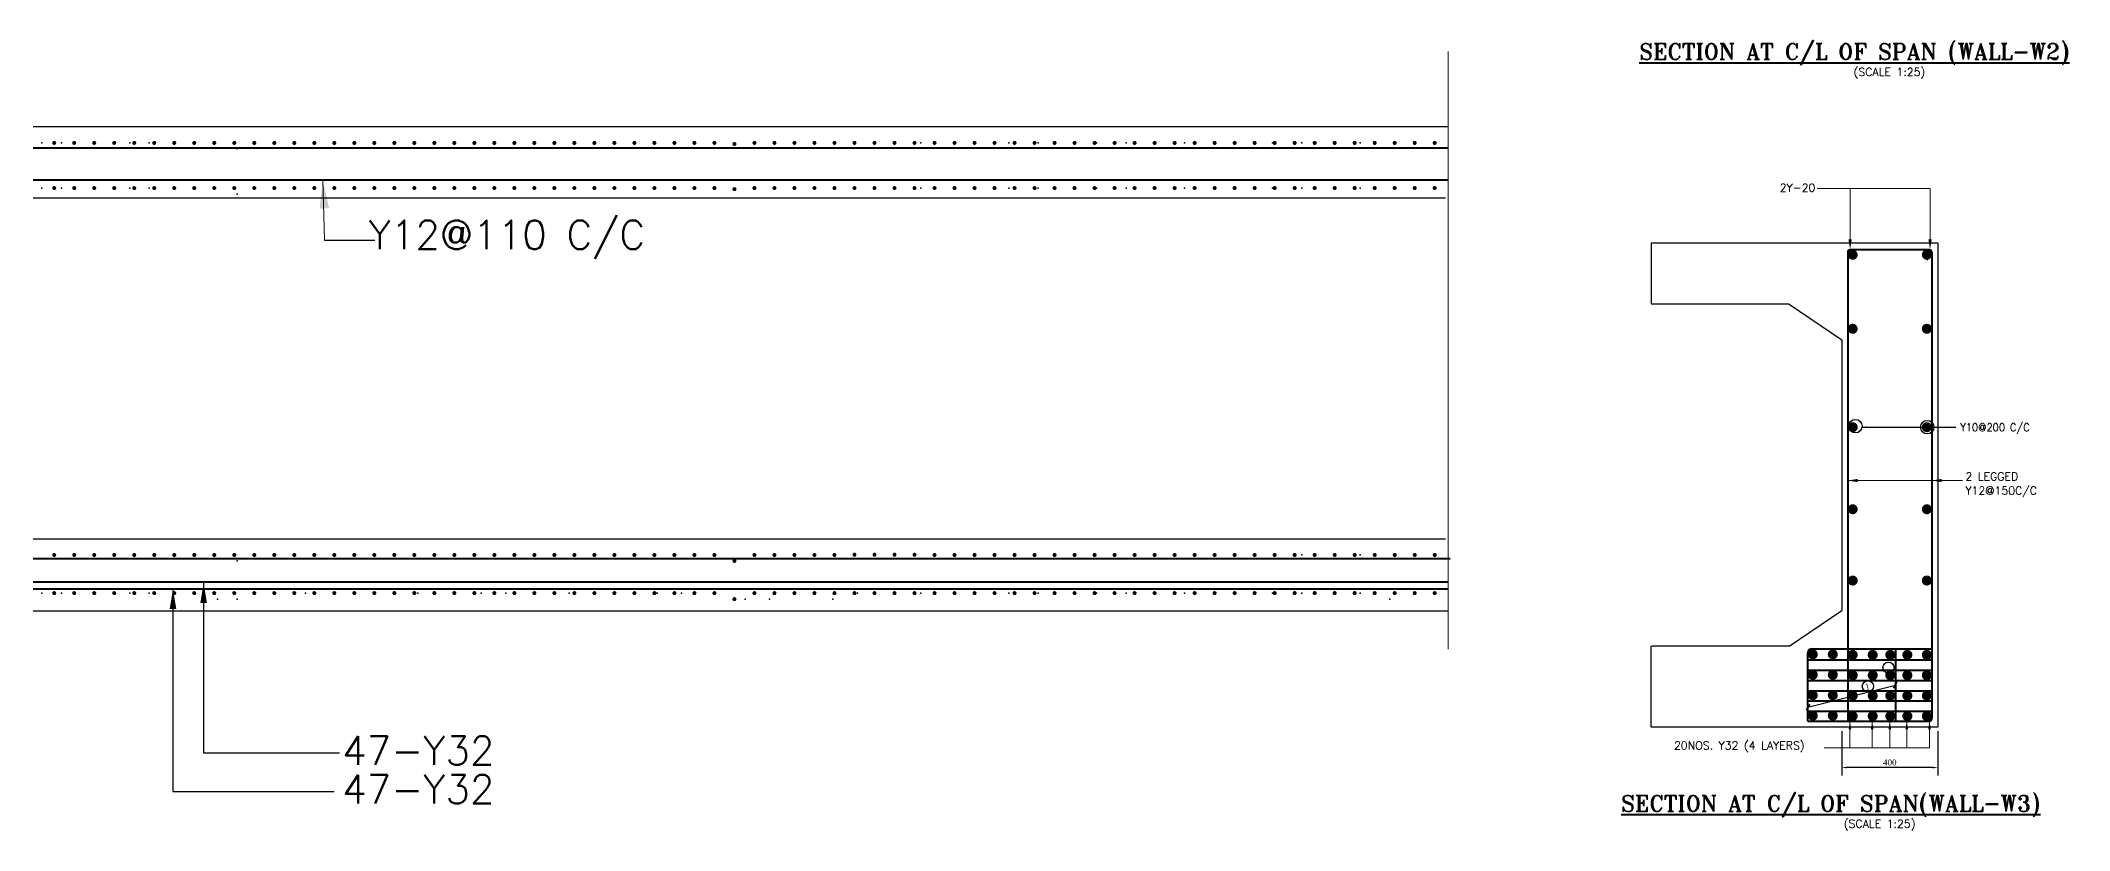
# Model space of a CAD drawing. Header units: inches. Extents: x -400915 to 515323, y 79868 to 577806.
# Drawn here: x 463146 to 513849, y 256677 to 276414 of the extents above; entities that cross this region are included whole.
import ezdxf

# ---------------------------------------------------------------- set-up
doc = ezdxf.new("R2010")
doc.units = ezdxf.units.IN
doc.header["$LTSCALE"] = 0.315
doc.header["$MEASUREMENT"] = 0
doc.linetypes.add('CENTER', pattern=[50.8, 31.75, -6.35, 6.35, -6.35])
doc.layers.get('0').update_dxf_attribs({"color": 9})
for name, color, linetype, lineweight in [('CEN', 5, 'CENTER', 18), ('DM', 1, 'Continuous', 20), ('DMT', 5, 'Continuous', 25), ('RC', 5, 'Continuous', 25), ('RFC', 4, 'Continuous', 40), ('scale hide', 5, 'Continuous', 20), ('TXC', 7, 'Continuous', 40)]:
    doc.layers.add(name, color=color, linetype=linetype, lineweight=lineweight)
doc.layers.add('GIRDER', color=7, linetype='Continuous')
doc.layers.add('rec', color=7, linetype='Continuous')
doc.styles.add('ROMANT', font='romant.shx')
doc.styles.add('S1', font='ROMANS.shx')
doc.styles.add('S2', font='ROMANS.shx', dxfattribs={"width": 0.85})
doc.styles.get("Standard").update_dxf_attribs({"font": 'romantic.ttf'})
doc.linetypes.add('ZIGZAG', pattern='A,0.00254,-5.08,[131,ltypeshp.shx,S=5.08,R=0,X=-5.08,Y=0],-10.16,[131,ltypeshp.shx,S=5.08,R=180,X=5.08,Y=0],-5.08', length=20.32254)
doc.dimstyles.new('kri', dxfattribs={"dimtxt": 150, "dimasz": 125, "dimexe": 0.18, "dimexo": 0.0625, "dimgap": 0.09, "dimtad": 1, "dimdec": 0, "dimrnd": 1, "dimzin": 0, "dimdsep": 46, "dimtxsty": 'Standard', "dimblk": 'OBLIQUE', "dimcen": 0.09, "dimclrd": 1, "dimclre": 5, "dimclrt": 3, "dimadec": 0, "dimazin": 0, "dimtfac": 1, "dimtdec": 0, "dimtofl": 0, "dimtmove": 2, "dimatfit": 3, "dimfxl": 1, "dimtolj": 1, "dimtzin": 0, "dimarcsym": 0})

# ---------------------------------------------------------------- blocks, each defined once
blk = doc.blocks.new('*D18')
at = {"layer": 'Defpoints', "color": 0, "ltscale": 0.5, "transparency": 16777216}
for p in [(508159, 259256, -21276), (510559, 259256, -21276), (508159, 258248)]:
    blk.add_point(p, dxfattribs=at)
at = {"layer": 'rec', "color": 1, "lineweight": -2, "ltscale": 0.5, "transparency": 16777216}
for p, q in [((508159, 259156), (508159, 258048)), ((510559, 259156), (510559, 258048)), ((510434, 258248), (508284, 258248))]:
    blk.add_line(p, q, dxfattribs=at)
at = {"layer": 'rec', "color": 1, "ltscale": 0.5, "transparency": 16777216}
for points in [[(508284, 258269), (508284, 258227), (508159, 258248)], [(510434, 258269), (510434, 258227), (510559, 258248)]]:
    blk.add_solid(points, dxfattribs=at)
at = {"layer": 'rec', "color": 3, "ltscale": 0.5, "transparency": 16777216, "insert": (509359, 258375), "char_height": 150, "attachment_point": 5}
blk.add_mtext('\\A1;400', dxfattribs=at)
blk = doc.blocks.new('_Oblique')
at = {"color": 0, "linetype": 'ByBlock', "lineweight": -2}
blk.add_line((-0.5, -0.5), (0.5, 0.5), dxfattribs=at)
blk = doc.blocks.new('*D155')
at = {"layer": 'Defpoints', "color": 0, "ltscale": 0.5, "transparency": 16777216}
for p in [(509500, 260311, -3540), (509500, 260311), (507314, 259759, -26517)]:
    blk.add_point(p, dxfattribs=at)
at = {"layer": 'rec', "color": 1, "lineweight": -2, "ltscale": 0.5, "transparency": 16777216}
blk.add_line((507314, 259759), (509500, 260311), dxfattribs=at)
at = {"layer": 'rec', "color": 5, "lineweight": -2, "ltscale": 0.5, "transparency": 16777216}
for p, q in [((509500, 260311), (509500, 260311)), ((507314, 259759), (507314, 259759))]:
    blk.add_line(p, q, dxfattribs=at)
at = {"layer": 'rec', "color": 1, "lineweight": -2, "ltscale": 0.5, "transparency": 16777216, "xscale": 125, "yscale": 125, "zscale": 125}
for p, rotation in [((509500, 260311), 14.16875276502678), ((507314, 259759), 194.1687527650268)]:
    blk.add_blockref('_Oblique', p, dxfattribs=dict(at, rotation=rotation))
at = {"layer": 'rec', "color": 3, "ltscale": 0.5, "transparency": 16777216, "insert": (508800, 260272), "char_height": 150, "attachment_point": 5, "rotation": 14.1688}
blk.add_mtext('\\A1;1', dxfattribs=at)
blk = doc.blocks.new('ARROW')
at = {"layer": 'RFC', "color": 1}
blk.add_solid([(2, -0.33), (2, 0.33), (0, 0)], dxfattribs=at)

msp = doc.modelspace()

# ---------------------------------------------------------------- linework, layer by layer
at = {"layer": 'CEN'}
msp.add_line((498324.7, 276142.1), (498324.7, 261209.4), dxfattribs=at)
at = {"layer": 'DM'}
for p, q in [((470198, 272932.9), (470241.4, 271426.4)), ((510365.7, 272714, -13162), (507543, 272714, -13162)), ((508367.7, 271445.5, -13162), (508367.7, 272714, -13162)), ((510365.7, 271445.5, -13162), (510365.7, 272714, -13162)), ((508308.7, 265420.7, -26516.7), (511174.3, 265420.7, -26516.7))]:
    msp.add_line(p, q, dxfattribs=at)
at = {"layer": 'DM', "color": 1}
for p, q in [((508364, 259406.1, -26516.7), (508364, 258739.8, -26516.7)), ((508920.6, 259406.1, -26416.7), (508920.6, 258739.8, -26416.7)), ((509359, 259406.1, 19437.3), (509359, 258739.8, 19437.3)), ((509783.5, 259406.1, -26516.7), (509783.5, 258739.8, -26516.7)), ((510352.4, 259406.1, -26516.7), (510352.4, 258739.8, -26516.7)), ((510352.4, 258739.8, -26516.7), (507723, 258739.8, -26516.7))]:
    msp.add_line(p, q, dxfattribs=at)
at = {"layer": 'DM'}
for points in [[(508326, 271445.5, -13162), (508409.4, 271445.5, -13162), (508367.7, 271195.5, -13162)], [(510324, 271445.5, -13162), (510407.4, 271445.5, -13162), (510365.7, 271195.5, -13162)], [(508558.7, 265379, -26516.7), (508558.7, 265462.4, -26516.7), (508308.7, 265420.7, -26516.7)], [(510658.7, 265379, -26516.7), (510658.7, 265462.4, -26516.7), (510408.7, 265420.7, -26516.7)]]:
    msp.add_solid(points, dxfattribs=at)
at = {"layer": 'DM', "color": 1}
for points in [[(508397.3, 259206.4, -26516.7), (508330.6, 259206.4, -26516.7), (508364, 259406.4, -26516.7)], [(508953.9, 259206.4, -26416.7), (508887.3, 259206.4, -26416.7), (508920.6, 259406.4, -26416.7)], [(509392.3, 259206.4, 19437.3), (509325.7, 259206.4, 19437.3), (509359, 259406.4, 19437.3)], [(509816.9, 259206.4, -26516.7), (509750.2, 259206.4, -26516.7), (509783.5, 259406.4, -26516.7)], [(510385.7, 259206.4, -26516.7), (510319, 259206.4, -26516.7), (510352.4, 259406.4, -26516.7)]]:
    msp.add_solid(points, dxfattribs=at)
at = {"layer": 'GIRDER', "color": 1}
for p, q in [((444574.7, 274262.9), (498324.7, 274262.9)), ((498257.4, 272474.1), (387743.1, 272474.1)), ((498257.4, 263954.4), (387743.1, 263954.4)), ((444574.7, 262165.6), (498324.7, 262165.6))]:
    msp.add_line(p, q, dxfattribs=at)
at = {"layer": 'RC'}
for p, q in [((510558.7, 271353.4, -2617.2), (503394.8, 271353.4, -2617.2)), ((510558.7, 271353.4, -42333.5), (508158.7, 271353.4, -42333.5)), ((510558.7, 271353.4, -2617.2), (510558.7, 259256.1, -26516.7)), ((506844.7, 269826.7, -2617.2), (503400.7, 269826.7, -2617.2)), ((506844.7, 269826.7, -2617.2), (508158.7, 268936.2, 10764.3)), ((508158.7, 268936.2, -6861.3), (508158.7, 262175.3, -13135.2)), ((506844.7, 261284.7, -26516.7), (508158.7, 262175.3, -13135.2)), ((506844.7, 261284.7, -26516.7), (503400.7, 261284.7, -26516.7)), ((510558.7, 259256.1, -26516.7), (503394.8, 259256.1, -26516.7))]:
    msp.add_line(p, q, dxfattribs=at)
at = {"layer": 'rec', "color": 1, "ltscale": 0.5}
msp.add_line((470241.4, 271426.4), (471500.1, 271426.4), dxfattribs=at)
at = {"layer": 'rec', "linetype": 'ZIGZAG', "ltscale": 0.5}
for p, q in [((503394.8, 271353.4, -2617.2), (503394.8, 269826.7, -2617.2)), ((503394.8, 259256.1, -26516.7), (503394.8, 261284.7, -26516.7))]:
    msp.add_line(p, q, dxfattribs=at)
at = {"layer": 'rec', "ltscale": 0.5, "const_width": 50}
for points in [[(463461.7, 273856.5, 1), (463511.7, 273856.5, 1)], [(463961.7, 273856.5, 1), (464011.7, 273856.5, 1)], [(464461.7, 273856.5, 1), (464511.7, 273856.5, 1)], [(464961.7, 273856.5, 1), (465011.7, 273856.5, 1)], [(465461.7, 273856.5, 1), (465511.7, 273856.5, 1)], [(465961.7, 273856.5, 1), (466011.7, 273856.5, 1)], [(466461.7, 273856.5, 1), (466511.7, 273856.5, 1)], [(466961.7, 273856.5, 1), (467011.7, 273856.5, 1)], [(467461.7, 273856.5, 1), (467511.7, 273856.5, 1)], [(467961.7, 273856.5, 1), (468011.7, 273856.5, 1)], [(468461.7, 273856.5, 1), (468511.7, 273856.5, 1)], [(468961.7, 273856.5, 1), (469011.7, 273856.5, 1)], [(469461.7, 273856.5, 1), (469511.7, 273856.5, 1)], [(469961.7, 273856.5, 1), (470011.7, 273856.5, 1)], [(470461.7, 273856.5, 1), (470511.7, 273856.5, 1)], [(470961.7, 273856.5, 1), (471011.7, 273856.5, 1)], [(471461.7, 273856.5, 1), (471511.7, 273856.5, 1)], [(471961.7, 273856.5, 1), (472011.7, 273856.5, 1)], [(472461.7, 273856.5, 1), (472511.7, 273856.5, 1)], [(472961.7, 273856.5, 1), (473011.7, 273856.5, 1)], [(473461.7, 273856.5, 1), (473511.7, 273856.5, 1)], [(473961.7, 273856.5, 1), (474011.7, 273856.5, 1)], [(474461.7, 273856.5, 1), (474511.7, 273856.5, 1)], [(474961.7, 273856.5, 1), (475011.7, 273856.5, 1)], [(475461.7, 273856.5, 1), (475511.7, 273856.5, 1)], [(475961.7, 273856.5, 1), (476011.7, 273856.5, 1)], [(476461.7, 273856.5, 1), (476511.7, 273856.5, 1)], [(476961.7, 273856.5, 1), (477011.7, 273856.5, 1)], [(477461.7, 273856.5, 1), (477511.7, 273856.5, 1)], [(477961.7, 273856.5, 1), (478011.7, 273856.5, 1)], [(478461.7, 273856.5, 1), (478511.7, 273856.5, 1)], [(478961.7, 273856.5, 1), (479011.7, 273856.5, 1)], [(479461.7, 273856.5, 1), (479511.7, 273856.5, 1)], [(479961.7, 273856.5, 1), (480011.7, 273856.5, 1)], [(480461.7, 273829.8, 1), (480511.7, 273829.8, 1)], [(480961.7, 273856.5, 1), (481011.7, 273856.5, 1)], [(481461.7, 273856.5, 1), (481511.7, 273856.5, 1)], [(481961.7, 273856.5, 1), (482011.7, 273856.5, 1)], [(482461.7, 273856.5, 1), (482511.7, 273856.5, 1)], [(482961.7, 273856.5, 1), (483011.7, 273856.5, 1)], [(483461.7, 273856.5, 1), (483511.7, 273856.5, 1)], [(483961.7, 273856.5, 1), (484011.7, 273856.5, 1)], [(484461.7, 273856.5, 1), (484511.7, 273856.5, 1)], [(484961.7, 273856.5, 1), (485011.7, 273856.5, 1)], [(485461.7, 273856.5, 1), (485511.7, 273856.5, 1)], [(485961.7, 273856.5, 1), (486011.7, 273856.5, 1)], [(486461.7, 273856.5, 1), (486511.7, 273856.5, 1)], [(486961.7, 273856.5, 1), (487011.7, 273856.5, 1)], [(487461.7, 273856.5, 1), (487511.7, 273856.5, 1)], [(487961.7, 273856.5, 1), (488011.7, 273856.5, 1)], [(488461.7, 273856.5, 1), (488511.7, 273856.5, 1)], [(488961.7, 273856.5, 1), (489011.7, 273856.5, 1)], [(489461.7, 273856.5, 1), (489511.7, 273856.5, 1)], [(489961.7, 273856.5, 1), (490011.7, 273856.5, 1)], [(490461.7, 273856.5, 1), (490511.7, 273856.5, 1)], [(490961.7, 273856.5, 1), (491011.7, 273856.5, 1)], [(491461.7, 273856.5, 1), (491511.7, 273856.5, 1)], [(491961.7, 273856.5, 1), (492011.7, 273856.5, 1)], [(492461.7, 273856.5, 1), (492511.7, 273856.5, 1)], [(492961.7, 273856.5, 1), (493011.7, 273856.5, 1)], [(493461.7, 273856.5, 1), (493511.7, 273856.5, 1)], [(493961.7, 273856.5, 1), (494011.7, 273856.5, 1)], [(494461.7, 273856.5, 1), (494511.7, 273856.5, 1)], [(494961.7, 273856.5, 1), (495011.7, 273856.5, 1)], [(495461.7, 273856.5, 1), (495511.7, 273856.5, 1)], [(495961.7, 273856.5, 1), (496011.7, 273856.5, 1)], [(496461.7, 273856.5, 1), (496511.7, 273856.5, 1)], [(496961.7, 273856.5, 1), (497011.7, 273856.5, 1)], [(497461.7, 273856.5, 1), (497511.7, 273856.5, 1)], [(497961.7, 273856.5, 1), (498011.7, 273856.5, 1)], [(463461.7, 272728, 1), (463511.7, 272728, 1)], [(463961.7, 272728, 1), (464011.7, 272728, 1)], [(464461.7, 272728, 1), (464511.7, 272728, 1)], [(464961.7, 272728, 1), (465011.7, 272728, 1)], [(465461.7, 272728, 1), (465511.7, 272728, 1)], [(465961.7, 272728, 1), (466011.7, 272728, 1)], [(466461.7, 272728, 1), (466511.7, 272728, 1)], [(466961.7, 272728, 1), (467011.7, 272728, 1)], [(467461.7, 272728, 1), (467511.7, 272728, 1)], [(467961.7, 272728, 1), (468011.7, 272728, 1)], [(468461.7, 272728, 1), (468511.7, 272728, 1)], [(468961.7, 272728, 1), (469011.7, 272728, 1)], [(469461.7, 272728, 1), (469511.7, 272728, 1)], [(469961.7, 272728, 1), (470011.7, 272728, 1)], [(470461.7, 272728, 1), (470511.7, 272728, 1)], [(470961.7, 272728, 1), (471011.7, 272728, 1)], [(471461.7, 272728, 1), (471511.7, 272728, 1)], [(471961.7, 272728, 1), (472011.7, 272728, 1)], [(472461.7, 272728, 1), (472511.7, 272728, 1)], [(472961.7, 272728, 1), (473011.7, 272728, 1)], [(473461.7, 272728, 1), (473511.7, 272728, 1)], [(473961.7, 272728, 1), (474011.7, 272728, 1)], [(474461.7, 272728, 1), (474511.7, 272728, 1)], [(474961.7, 272728, 1), (475011.7, 272728, 1)], [(475461.7, 272728, 1), (475511.7, 272728, 1)], [(475961.7, 272728, 1), (476011.7, 272728, 1)], [(476461.7, 272728, 1), (476511.7, 272728, 1)], [(476961.7, 272728, 1), (477011.7, 272728, 1)], [(477461.7, 272728, 1), (477511.7, 272728, 1)], [(477961.7, 272728, 1), (478011.7, 272728, 1)], [(478461.7, 272728, 1), (478511.7, 272728, 1)], [(478961.7, 272728, 1), (479011.7, 272728, 1)], [(479461.7, 272728, 1), (479511.7, 272728, 1)], [(479961.7, 272728, 1), (480011.7, 272728, 1)], [(480461.7, 272701.2, 1), (480511.7, 272701.2, 1)], [(480961.7, 272728, 1), (481011.7, 272728, 1)], [(481461.7, 272728, 1), (481511.7, 272728, 1)], [(481961.7, 272728, 1), (482011.7, 272728, 1)], [(482461.7, 272728, 1), (482511.7, 272728, 1)], [(482961.7, 272728, 1), (483011.7, 272728, 1)], [(483461.7, 272728, 1), (483511.7, 272728, 1)], [(483961.7, 272728, 1), (484011.7, 272728, 1)], [(484461.7, 272728, 1), (484511.7, 272728, 1)], [(484961.7, 272728, 1), (485011.7, 272728, 1)], [(485461.7, 272728, 1), (485511.7, 272728, 1)], [(485961.7, 272728, 1), (486011.7, 272728, 1)], [(486461.7, 272728, 1), (486511.7, 272728, 1)], [(486961.7, 272728, 1), (487011.7, 272728, 1)], [(487461.7, 272728, 1), (487511.7, 272728, 1)], [(487961.7, 272728, 1), (488011.7, 272728, 1)], [(488461.7, 272728, 1), (488511.7, 272728, 1)], [(488961.7, 272728, 1), (489011.7, 272728, 1)], [(489461.7, 272728, 1), (489511.7, 272728, 1)], [(489961.7, 272728, 1), (490011.7, 272728, 1)], [(490461.7, 272728, 1), (490511.7, 272728, 1)], [(490961.7, 272728, 1), (491011.7, 272728, 1)], [(491461.7, 272728, 1), (491511.7, 272728, 1)], [(491961.7, 272728, 1), (492011.7, 272728, 1)], [(492461.7, 272728, 1), (492511.7, 272728, 1)], [(492961.7, 272728, 1), (493011.7, 272728, 1)], [(493461.7, 272728, 1), (493511.7, 272728, 1)], [(493961.7, 272728, 1), (494011.7, 272728, 1)], [(494461.7, 272728, 1), (494511.7, 272728, 1)], [(494961.7, 272728, 1), (495011.7, 272728, 1)], [(495461.7, 272728, 1), (495511.7, 272728, 1)], [(495961.7, 272728, 1), (496011.7, 272728, 1)], [(496461.7, 272728, 1), (496511.7, 272728, 1)], [(496961.7, 272728, 1), (497011.7, 272728, 1)], [(497461.7, 272728, 1), (497511.7, 272728, 1)], [(497961.7, 272728, 1), (498011.7, 272728, 1)], [(463461.7, 263560, 1), (463511.7, 263560, 1)], [(463961.7, 263560, 1), (464011.7, 263560, 1)], [(464461.7, 263560, 1), (464511.7, 263560, 1)], [(464961.7, 263560, 1), (465011.7, 263560, 1)], [(465461.7, 263560, 1), (465511.7, 263560, 1)], [(465961.7, 263560, 1), (466011.7, 263560, 1)], [(466461.7, 263560, 1), (466511.7, 263560, 1)], [(466961.7, 263560, 1), (467011.7, 263560, 1)], [(467461.7, 263560, 1), (467511.7, 263560, 1)], [(467961.7, 263560, 1), (468011.7, 263560, 1)], [(468461.7, 263560, 1), (468511.7, 263560, 1)], [(468961.7, 263560, 1), (469011.7, 263560, 1)], [(469461.7, 263560, 1), (469511.7, 263560, 1)], [(469961.7, 263560, 1), (470011.7, 263560, 1)], [(470461.7, 263560, 1), (470511.7, 263560, 1)], [(470961.7, 263560, 1), (471011.7, 263560, 1)], [(471461.7, 263560, 1), (471511.7, 263560, 1)], [(471961.7, 263560, 1), (472011.7, 263560, 1)], [(472461.7, 263560, 1), (472511.7, 263560, 1)], [(472961.7, 263560, 1), (473011.7, 263560, 1)], [(473461.7, 263560, 1), (473511.7, 263560, 1)], [(473961.7, 263560, 1), (474011.7, 263560, 1)], [(474461.7, 263560, 1), (474511.7, 263560, 1)], [(474961.7, 263560, 1), (475011.7, 263560, 1)], [(475461.7, 263560, 1), (475511.7, 263560, 1)], [(475961.7, 263560, 1), (476011.7, 263560, 1)], [(476461.7, 263560, 1), (476511.7, 263560, 1)], [(476961.7, 263560, 1), (477011.7, 263560, 1)], [(477461.7, 263560, 1), (477511.7, 263560, 1)], [(477961.7, 263560, 1), (478011.7, 263560, 1)], [(478461.7, 263560, 1), (478511.7, 263560, 1)], [(478961.7, 263560, 1), (479011.7, 263560, 1)], [(479461.7, 263560, 1), (479511.7, 263560, 1)], [(479961.7, 263560, 1), (480011.7, 263560, 1)], [(480461.7, 263410.5, 1), (480511.7, 263410.5, 1)], [(480961.7, 263560, 1), (481011.7, 263560, 1)], [(481461.7, 263560, 1), (481511.7, 263560, 1)], [(481961.7, 263560, 1), (482011.7, 263560, 1)], [(482461.7, 263560, 1), (482511.7, 263560, 1)], [(482961.7, 263560, 1), (483011.7, 263560, 1)], [(483461.7, 263567, 1), (483511.7, 263567, 1)], [(483961.7, 263567, 1), (484011.7, 263567, 1)], [(484461.7, 263567, 1), (484511.7, 263567, 1)], [(484961.7, 263567, 1), (485011.7, 263567, 1)], [(485461.7, 263560, 1), (485511.7, 263560, 1)], [(485961.7, 263560, 1), (486011.7, 263560, 1)], [(486461.7, 263560, 1), (486511.7, 263560, 1)], [(486961.7, 263560, 1), (487011.7, 263560, 1)], [(487461.7, 263560, 1), (487511.7, 263560, 1)], [(487961.7, 263560, 1), (488011.7, 263560, 1)], [(488461.7, 263560, 1), (488511.7, 263560, 1)], [(488961.7, 263560, 1), (489011.7, 263560, 1)], [(489461.7, 263560, 1), (489511.7, 263560, 1)], [(489961.7, 263560, 1), (490011.7, 263560, 1)], [(490461.7, 263560, 1), (490511.7, 263560, 1)], [(490961.7, 263560, 1), (491011.7, 263560, 1)], [(491461.7, 263560, 1), (491511.7, 263560, 1)], [(491961.7, 263560, 1), (492011.7, 263560, 1)], [(492461.7, 263560, 1), (492511.7, 263560, 1)], [(492961.7, 263560, 1), (493011.7, 263560, 1)], [(493461.7, 263560, 1), (493511.7, 263560, 1)], [(493961.7, 263560, 1), (494011.7, 263560, 1)], [(494461.7, 263560, 1), (494511.7, 263560, 1)], [(494961.7, 263560, 1), (495011.7, 263560, 1)], [(495461.7, 263560, 1), (495511.7, 263560, 1)], [(495961.7, 263560, 1), (496011.7, 263560, 1)], [(496461.7, 263560, 1), (496511.7, 263560, 1)], [(496961.7, 263560, 1), (497011.7, 263560, 1)], [(497461.7, 263560, 1), (497511.7, 263560, 1)], [(497961.7, 263560, 1), (498011.7, 263560, 1)], [(463461.7, 262607.6, 1), (463511.7, 262607.6, 1)], [(463961.7, 262607.6, 1), (464011.7, 262607.6, 1)], [(464461.7, 262607.6, 1), (464511.7, 262607.6, 1)], [(464961.7, 262607.6, 1), (465011.7, 262607.6, 1)], [(465461.7, 262607.6, 1), (465511.7, 262607.6, 1)], [(465961.7, 262607.6, 1), (466011.7, 262607.6, 1)], [(466461.7, 262607.6, 1), (466511.7, 262607.6, 1)], [(466961.7, 262607.6, 1), (467011.7, 262607.6, 1)], [(467461.7, 262607.6, 1), (467511.7, 262607.6, 1)], [(467961.7, 262607.6, 1), (468011.7, 262607.6, 1)], [(468461.7, 262607.6, 1), (468511.7, 262607.6, 1)], [(468961.7, 262607.6, 1), (469011.7, 262607.6, 1)], [(469461.7, 262607.6, 1), (469511.7, 262607.6, 1)], [(469961.7, 262607.6, 1), (470011.7, 262607.6, 1)], [(470461.7, 262607.6, 1), (470511.7, 262607.6, 1)], [(470961.7, 262607.6, 1), (471011.7, 262607.6, 1)], [(471461.7, 262607.6, 1), (471511.7, 262607.6, 1)], [(471961.7, 262607.6, 1), (472011.7, 262607.6, 1)], [(472461.7, 262607.6, 1), (472511.7, 262607.6, 1)], [(472961.7, 262607.6, 1), (473011.7, 262607.6, 1)], [(473461.7, 262607.6, 1), (473511.7, 262607.6, 1)], [(473961.7, 262607.6, 1), (474011.7, 262607.6, 1)], [(474461.7, 262607.6, 1), (474511.7, 262607.6, 1)], [(474961.7, 262607.6, 1), (475011.7, 262607.6, 1)], [(475461.7, 262607.6, 1), (475511.7, 262607.6, 1)], [(475961.7, 262607.6, 1), (476011.7, 262607.6, 1)], [(476461.7, 262607.6, 1), (476511.7, 262607.6, 1)], [(476961.7, 262607.6, 1), (477011.7, 262607.6, 1)], [(477461.7, 262607.6, 1), (477511.7, 262607.6, 1)], [(477961.7, 262607.6, 1), (478011.7, 262607.6, 1)], [(478461.7, 262607.6, 1), (478511.7, 262607.6, 1)], [(478961.7, 262607.6, 1), (479011.7, 262607.6, 1)], [(479461.7, 262607.6, 1), (479511.7, 262607.6, 1)], [(479961.7, 262607.6, 1), (480011.7, 262607.6, 1)], [(480961.7, 262607.6, 1), (481011.7, 262607.6, 1)], [(481461.7, 262607.6, 1), (481511.7, 262607.6, 1)], [(481961.7, 262607.6, 1), (482011.7, 262607.6, 1)], [(482461.7, 262607.6, 1), (482511.7, 262607.6, 1)], [(482961.7, 262607.6, 1), (483011.7, 262607.6, 1)], [(483461.7, 262607.6, 1), (483511.7, 262607.6, 1)], [(483961.7, 262607.6, 1), (484011.7, 262607.6, 1)], [(484461.7, 262607.6, 1), (484511.7, 262607.6, 1)], [(484961.7, 262607.6, 1), (485011.7, 262607.6, 1)], [(485461.7, 262607.6, 1), (485511.7, 262607.6, 1)], [(485961.7, 262607.6, 1), (486011.7, 262607.6, 1)], [(486461.7, 262607.6, 1), (486511.7, 262607.6, 1)], [(486961.7, 262607.6, 1), (487011.7, 262607.6, 1)], [(487461.7, 262607.6, 1), (487511.7, 262607.6, 1)], [(487961.7, 262607.6, 1), (488011.7, 262607.6, 1)], [(488461.7, 262607.6, 1), (488511.7, 262607.6, 1)], [(488961.7, 262607.6, 1), (489011.7, 262607.6, 1)], [(489461.7, 262607.6, 1), (489511.7, 262607.6, 1)], [(489961.7, 262607.6, 1), (490011.7, 262607.6, 1)], [(490461.7, 262607.6, 1), (490511.7, 262607.6, 1)], [(490961.7, 262607.6, 1), (491011.7, 262607.6, 1)], [(491461.7, 262607.6, 1), (491511.7, 262607.6, 1)], [(491961.7, 262607.6, 1), (492011.7, 262607.6, 1)], [(492461.7, 262607.6, 1), (492511.7, 262607.6, 1)], [(492961.7, 262607.6, 1), (493011.7, 262607.6, 1)], [(493461.7, 262607.6, 1), (493511.7, 262607.6, 1)], [(493961.7, 262607.6, 1), (494011.7, 262607.6, 1)], [(494461.7, 262607.6, 1), (494511.7, 262607.6, 1)], [(494961.7, 262607.6, 1), (495011.7, 262607.6, 1)], [(495461.7, 262607.6, 1), (495511.7, 262607.6, 1)], [(495961.7, 262607.6, 1), (496011.7, 262607.6, 1)], [(496461.7, 262607.6, 1), (496511.7, 262607.6, 1)], [(496961.7, 262607.6, 1), (497011.7, 262607.6, 1)], [(497461.7, 262607.6, 1), (497511.7, 262607.6, 1)], [(497961.7, 262607.6, 1), (498011.7, 262607.6, 1)], [(480461.7, 262458.2, 1), (480511.7, 262458.2, 1)]]:
    msp.add_lwpolyline(points, format="xyb", close=True, dxfattribs=at)
at = {"layer": 'rec', "ltscale": 0.5}
for centre, radius in [((508500.5, 266779.3, -42333.5), 168.2), ((510294.5, 266753, -42333.5), 168.2), ((509327.1, 260745), 139.9), ((508811.5, 260278.1), 139.9)]:
    msp.add_circle(centre, radius, dxfattribs=at)
at = {"layer": 'rec'}
for p in [(463176.6, 273856.5), (463667.3, 273856.5), (465373.3, 273856.5), (465864, 273856.5), (485144.2, 273856.5), (487340.9, 273856.5), (488077, 273856.5), (489537.7, 273856.5), (490273.8, 273856.5), (491734.5, 273856.5), (492470.5, 273856.5), (493931.2, 273856.5), (494667.3, 273856.5), (496128, 273856.5), (468060.8, 273707.1), (463176.6, 272728), (463667.3, 272728), (465373.3, 272728), (465864, 272728), (468060.8, 272578.6), (485144.2, 272728), (487340.9, 272728), (488077, 272728), (489537.7, 272728), (490273.8, 272728), (491734.5, 272728), (492470.5, 272728), (493931.2, 272728), (494667.3, 272728), (496128, 272728), (468060.8, 263410.5), (494667.3, 263560), (496128, 263560), (463176.6, 262607.6), (463667.3, 262607.6), (465373.3, 262607.6), (465864, 262607.6), (467570.1, 262458.2), (468060.8, 262458.2), (469766.8, 262607.6), (471963.6, 262607.6), (472577, 262607.6), (474160.4, 262607.6), (474773.8, 262607.6), (476357.1, 262607.6), (476970.5, 262607.6), (478553.9, 262607.6), (479167.3, 262607.6), (480750.6, 262458.2), (481364, 262458.2), (482947.4, 262458.2), (483560.8, 262607.6), (485144.2, 262607.6), (487340.9, 262607.6), (488077, 262607.6), (489537.7, 262607.6), (490273.8, 262607.6), (491734.5, 262607.6), (492470.5, 262607.6), (493931.2, 262607.6), (494667.3, 262607.6), (496128, 262607.6), (496864, 262458.2)]:
    msp.add_point(p, dxfattribs=at)
at = {"layer": 'RFC'}
for p, q in [((498324.7, 273725.4), (444574.7, 273725.4)), ((388868.1, 272930.4), (498324.7, 272930.4)), ((508308.7, 271122.7, 14916.4), (508308.7, 259481.1, 19437.3)), ((510346.2, 271185.2, -34438.5), (508371.2, 271185.2, -34438.5)), ((510311.3, 271185.2, -34438.5), (510189.8, 271006.6, -13162)), ((510408.7, 271102.1, -34438.5), (510287.1, 270923.5, -13162)), ((510408.7, 271122.7, 14916.4), (510408.7, 259481.1, 19437.3)), ((498373.2, 263459.9), (444623.2, 263459.9)), ((498324.7, 262878.8), (444574.7, 262878.8)), ((498324.7, 262703.1), (444574.7, 262703.1)), ((507414.4, 261215.3, -26516.7), (510408.7, 261215.3, -26516.7)), ((509500.2, 261215.3, -26516.7), (509500.2, 259406.1, 19437.3)), ((507314.4, 259406.1, -26516.7), (507314.4, 261115.3, -26516.7)), ((507314.4, 260937.5, 21613.6), (510409, 260937.5, 21613.6)), ((507314.4, 260678.4, 68293), (510409, 260678.4, 68293)), ((507314.4, 260427, 20888.2), (510409, 260427, 20888.2)), ((507314.4, 260167.9, 67567.6), (510409, 260167.9, 67567.6)), ((507314.4, 259916.5, 20162.7), (510409, 259916.5, 20162.7)), ((507314.4, 259657.5, 66842.1), (510409, 259657.5, 66842.1)), ((507314.4, 259406.1, 19437.3), (510334, 259406.1, 19437.3))]:
    msp.add_line(p, q, dxfattribs=at)
at = {"layer": 'RFC', "const_width": 125}
for points, elevation in [([(508369.7, 271062, -1), (508494.7, 271062, -1)], -21051.3), ([(510347.6, 271062, 1), (510222.6, 271062, 1)], -21051.3), ([(508369.7, 269212, -1), (508494.7, 269212, -1)], -21051.3), ([(510347.6, 269212, 1), (510222.6, 269212, 1)], -21051.3), ([(508369.7, 266753.4, -1), (508494.7, 266753.4, -1)], -21051.3), ([(510347.6, 266753.4, 1), (510222.6, 266753.4, 1)], -21051.3), ([(508369.7, 264703, -1), (508494.7, 264703, -1)], -5234.4), ([(510347.6, 264703, 1), (510222.6, 264703, 1)], -5234.4), ([(508369.7, 262921.5, -1), (508494.7, 262921.5, -1)], -5234.4), ([(510347.6, 262921.5, 1), (510222.6, 262921.5, 1)], -5234.4), ([(507372.4, 261076.5, -1), (507497.4, 261076.5, -1)], -3058.1), ([(507873.1, 261076.5, -1), (507998.1, 261076.5, -1)], -2958.1), ([(508370, 261064.2, -1), (508495, 261064.2, -1)], -3058.1), ([(508870.7, 261064.2, -1), (508995.7, 261064.2, -1)], -2958.1), ([(509309.1, 261064.2, -1), (509434.1, 261064.2, -1)], 42895.9), ([(509861.6, 261064.2, 1), (509736.6, 261064.2, 1)], -3058.1), ([(510348, 261064.2, 1), (510223, 261064.2, 1)], -3058.1), ([(507372.4, 260566, -1), (507497.4, 260566, -1)], -3783.5), ([(507873.1, 260566, -1), (507998.1, 260566, -1)], -3683.5), ([(508370, 260553.7, -1), (508495, 260553.7, -1)], -3783.5), ([(508870.7, 260553.7, -1), (508995.7, 260553.7, -1)], -3683.5), ([(509309.1, 260553.7, -1), (509434.1, 260553.7, -1)], 42170.4), ([(509861.6, 260553.7, 1), (509736.6, 260553.7, 1)], -3783.5), ([(510348, 260553.7, 1), (510223, 260553.7, 1)], -3783.5), ([(507372.4, 260055.5, -1), (507497.4, 260055.5, -1)], -4509), ([(507873.1, 260055.5, -1), (507998.1, 260055.5, -1)], -4409), ([(508370, 260043.2, -1), (508495, 260043.2, -1)], -4509), ([(508870.7, 260043.2, -1), (508995.7, 260043.2, -1)], -4409), ([(509309.1, 260043.2, -1), (509434.1, 260043.2, -1)], 41445), ([(509861.6, 260043.2, 1), (509736.6, 260043.2, 1)], -4509), ([(510348, 260043.2, 1), (510223, 260043.2, 1)], -4509), ([(507372.4, 259545.1, -1), (507497.4, 259545.1, -1)], -5234.4), ([(507873.1, 259545.1, -1), (507998.1, 259545.1, -1)], -5134.4), ([(508370, 259532.8, -1), (508495, 259532.8, -1)], -5234.4), ([(508870.7, 259532.8, -1), (508995.7, 259532.8, -1)], -5134.4), ([(509309.1, 259532.8, -1), (509434.1, 259532.8, -1)], 40719.5), ([(509861.6, 259532.8, 1), (509736.6, 259532.8, 1)], -5234.4), ([(510348, 259532.8, 1), (510223, 259532.8, 1)], -5234.4)]:
    msp.add_lwpolyline(points, format="xyb", close=True, dxfattribs=dict(at, elevation=elevation))
at = {"layer": 'RFC'}
for centre, radius, start, end in [((508371.2, 271122.7, -34438.5), 62.5, 90, 180), ((510346.2, 271122.7, -34438.5), 62.5, 0, 90), ((507414.4, 261115.3, -26516.7), 100, 90, 180), ((508384, 259481.1, 19437.3), 75, 180, 270), ((510334, 259481.1, 19437.3), 75, 270, 0), ((510346.5, 259468.6, -26516.7), 62.5, 270, 0)]:
    msp.add_arc(centre, radius, start, end, dxfattribs=at)

# ---------------------------------------------------------------- block references
at = {"layer": 'DM', "xscale": -358.3333333282051, "yscale": 358.3333332499211, "zscale": 358.3333333333334, "rotation": 93.22074653163698}
msp.add_blockref('ARROW', (470198, 272932.9), dxfattribs=at)

# ---------------------------------------------------------------- texts
at = {"layer": 'DMT', "style": 'S2'}
for s, height, p in [('2Y-20', 200, (506608.3, 272637.4, -13162)), ('Y12@110 C/C', 716.667, (471345, 271201.6)), ('Y12@150C/C', 200, (511247.9, 265069.1, -26516.7)), ('2 LEGGED', 200, (511247.9, 265423.3, -26516.7)), ('47-Y32', 716.67, (470682.7, 258313.3)), ('20NOS. Y32 (4 LAYERS)', 200, (503966, 258699.4, -5240.2)), ('47-Y32', 716.67, (470682.7, 257349.3))]:
    msp.add_text(s, height=height, dxfattribs=at).set_placement(p)
at = {"layer": 'DMT', "style": 'S1', "width": 0.9}
msp.add_text('Y10@200 C/C', height=200, dxfattribs=at).set_placement((511120.6, 266650, -42333.5))
at = {"layer": 'scale hide', "style": 'S2'}
for p in [(508455.4, 275529.9, -30695.7), (508210.3, 256744.1, -5240.2)]:
    msp.add_text('(SCALE 1:25)', height=200, dxfattribs=at).set_placement(p)
at = {"layer": 'TXC', "style": 'ROMANT'}
for s, p in [('%%uSECTION AT C/L OF SPAN (WALL-W2)', (503100.1, 275937.7, -30695.7)), ('%%uSECTION AT C/L OF SPAN(WALL-W3)', (502647.6, 257151.9, -5240.2))]:
    msp.add_text(s, height=400, dxfattribs=at).set_placement(p)

# ---------------------------------------------------------------- dimensions: what is measured, and where the dimension line sits
at = {"layer": 'rec', "ltscale": 0.5}
dim = msp.add_linear_dim(base=(509500.2, 260310.7), p1=(507314.4, 259758.8, -26516.7), p2=(509500.2, 260310.7, -3539.7), angle=14.16875, text='1', dimstyle='kri', dxfattribs=at)
dim.commit()
dim.dimension.update_dxf_attribs({"geometry": '*D155', "text_midpoint": (508800, 260271.8), "dimtype": 161})
dim = msp.add_linear_dim(base=(508158.7, 258248.1, -5240.2), p1=(510558.7, 259256.1, -26516.7), p2=(508158.7, 259256.1, -26516.7), angle=180, text='400', dimstyle='kri', override={"dimexe": 200, "dimexo": 100, "dimgap": 50, "dimsah": 1, "dimclre": 1}, dxfattribs=at)
dim.commit()
dim.dimension.update_dxf_attribs({"geometry": '*D18', "text_midpoint": (509358.7, 258374.8, -5240.2)})

# ---------------------------------------------------------------- leaders
for points, override in [([(508659.5, 266754.7, -63615.8), (510665.1, 266754.7, -63615.8)], {"dimgap": 0.09, "dimtad": 0}), ([(510456.6, 266753.6, -42333.5), (511014.1, 266753.6, -42333.5)], {"dimgap": 0.09, "dimtad": 0}), ([(466455.2, 262710.4), (466455.2, 257652), (470486.4, 257652)], {"dimscale": 4, "dimexe": 200, "dimexo": 100, "dimgap": 50, "dimclre": 1}), ([(467220.9, 262862.2), (467220.9, 258616.1), (470617.9, 258616.1)], {"dimscale": 4, "dimexe": 200, "dimexo": 100, "dimgap": 50, "dimclre": 1})]:
    msp.add_leader(points, dimstyle='kri', override=override, dxfattribs=at)

doc.saveas('drawing.dxf')
